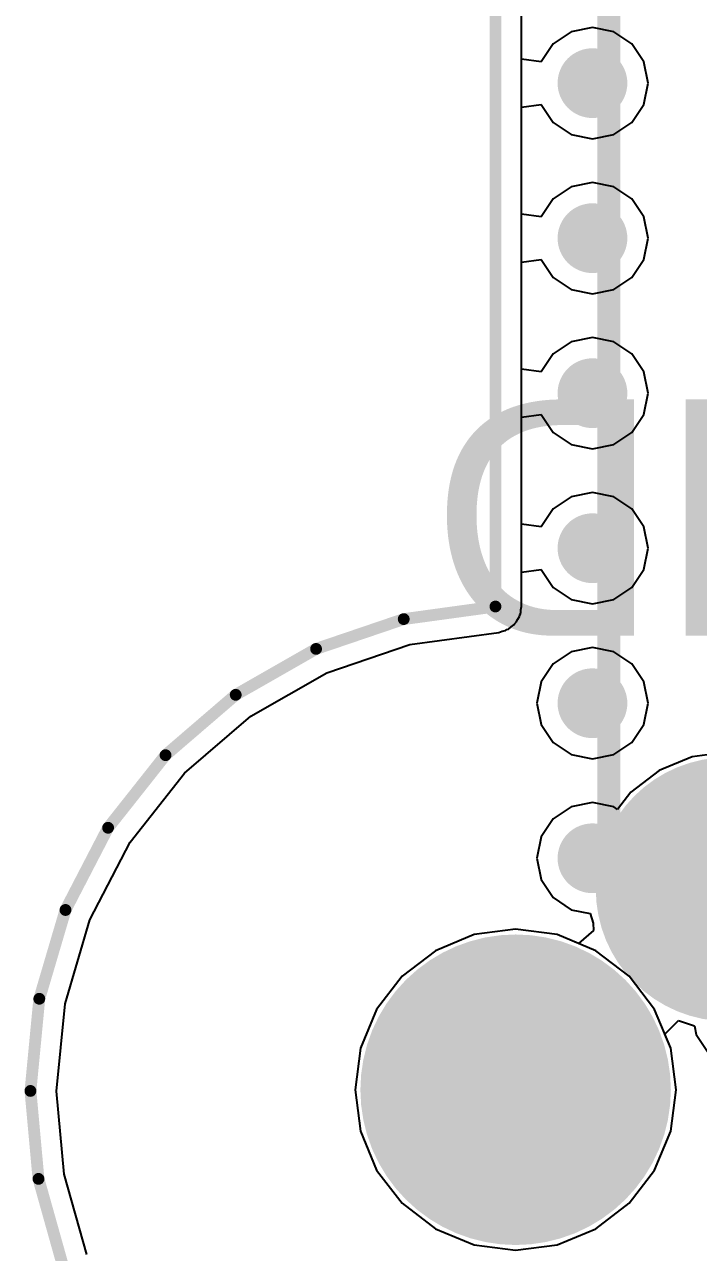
# Model space of a CAD drawing. Extents: x 17 to 262, y 47 to 156.
# Drawn here: x 55.84 to 60.18, y 55.46 to 63.38 of the extents above; entities that cross this region are included whole.
import ezdxf

# ---------------------------------------------------------------- set-up
doc = ezdxf.new("R2010")
doc.units = 0
for name, color, linetype in [('BOTTOMLAYER', 5, 'CONTINUOUS'), ('BOTTOMOVERLAY', 54, 'CONTINUOUS'), ('BOTTOMSOLDER', 6, 'CONTINUOUS'), ('KEEPOUTLAYER', 6, 'CONTINUOUS'), ('MECHANICAL1', 6, 'CONTINUOUS'), ('MIDLAYER1', 16, 'CONTINUOUS'), ('MIDLAYER2', 76, 'CONTINUOUS'), ('MULTILAYER', 9, 'CONTINUOUS'), ('PADHOLELAYER', 156, 'CONTINUOUS'), ('TOPLAYER', 1, 'CONTINUOUS'), ('TOPSOLDER', 216, 'CONTINUOUS'), ('VIAHOLELAYER', 16, 'CONTINUOUS')]:
    doc.layers.add(name, color=color, linetype=linetype)

msp = doc.modelspace()

# ---------------------------------------------------------------- linework, layer by layer
at = {"layer": 'BOTTOMLAYER'}
for p, q in [((59.0423, 59.624), (59.0423, 70.3744)), ((59.0295, 59.5596), (59.0317, 59.5709)), ((59.0317, 59.5709), (59.0368, 59.5813)), ((59.0368, 59.5813), (59.0381, 59.6028)), ((59.0381, 59.6028), (59.0423, 59.624)), ((58.9589, 59.4787), (58.9751, 59.493)), ((58.9751, 59.493), (58.993, 59.5049)), ((58.993, 59.5049), (58.9994, 59.5146)), ((58.9994, 59.5146), (59.0081, 59.5222)), ((59.0081, 59.5222), (59.0175, 59.5416)), ((59.0175, 59.5416), (59.0295, 59.5596)), ((58.3212, 59.3782), (58.8968, 59.4572)), ((58.8968, 59.4572), (58.9172, 59.4642)), ((58.9172, 59.4642), (58.9384, 59.4685)), ((58.9384, 59.4685), (58.948, 59.4749)), ((58.948, 59.4749), (58.9589, 59.4787)), ((57.7863, 59.1964), (58.3212, 59.3782)), ((57.2957, 58.9162), (57.7863, 59.1964)), ((56.8673, 58.548), (57.2957, 58.9162)), ((56.5168, 58.1049), (56.8673, 58.548)), ((56.2569, 57.6034), (56.5168, 58.1049)), ((56.097, 57.0615), (56.2569, 57.6034)), ((58.7361, 57.5075), (58.4863, 57.404)), ((59.0042, 57.5428), (58.7361, 57.5075)), ((59.2723, 57.5075), (59.0042, 57.5428)), ((59.5221, 57.404), (59.2723, 57.5075)), ((58.4863, 57.404), (58.2717, 57.2394)), ((59.7367, 57.2394), (59.5221, 57.404)), ((58.2717, 57.2394), (58.1071, 57.0249)), ((59.9013, 57.0249), (59.7367, 57.2394)), ((56.043, 56.4988), (56.097, 57.0615)), ((58.1071, 57.0249), (58.0036, 56.775)), ((60.0048, 56.775), (59.9013, 57.0249)), ((58.0036, 56.775), (57.9683, 56.5069)), ((60.0401, 56.5069), (60.0048, 56.775)), ((56.0921, 55.9626), (56.043, 56.4988)), ((57.9683, 56.5069), (58.0036, 56.2388)), ((60.0048, 56.2388), (60.0401, 56.5069)), ((58.0036, 56.2388), (58.1071, 55.989)), ((59.9013, 55.989), (60.0048, 56.2388)), ((56.2377, 55.4437), (56.0921, 55.9626)), ((58.1071, 55.989), (58.2717, 55.7745)), ((59.7367, 55.7745), (59.9013, 55.989)), ((58.2717, 55.7745), (58.4863, 55.6099)), ((59.5221, 55.6099), (59.7367, 55.7745)), ((58.4863, 55.6099), (58.7361, 55.5064)), ((59.2723, 55.5064), (59.5221, 55.6099)), ((58.7361, 55.5064), (59.0042, 55.4711)), ((59.0042, 55.4711), (59.2723, 55.5064))]:
    msp.add_line(p, q, dxfattribs=at)
for points, const_width in [([(59.3875, 63, 1), (59.6125, 63, 1)], 0.225), ([(59.3875, 62, 1), (59.6125, 62, 1)], 0.225), ([(59.3875, 61, 1), (59.6125, 61, 1)], 0.225), ([(59.3875, 60, 1), (59.6125, 60, 1)], 0.225), ([(59.3875, 59, 1), (59.6125, 59, 1)], 0.225), ([(59.998, 57.8, 1), (60.748, 57.8, 1)], 0.75), ([(59.3875, 58, 1), (59.6125, 58, 1)], 0.225), ([(58.5542, 56.5069, 1), (59.4542, 56.5069, 1)], 0.9)]:
    msp.add_lwpolyline(points, format="xyb", close=True, dxfattribs=dict(at, const_width=const_width))
at = {"layer": 'BOTTOMSOLDER', "const_width": 1.0016}
msp.add_lwpolyline([(58.5034, 56.5069, 1), (59.505, 56.5069, 1)], format="xyb", close=True, dxfattribs=at)
at = {"layer": 'KEEPOUTLAYER', "const_width": 0.0762}
for points in [[(58.874, 59.624), (58.874, 70.3744)], [(58.2823, 59.5428), (58.874, 59.624)], [(57.7168, 59.3506), (58.2823, 59.5428)], [(57.1982, 59.0544), (57.7168, 59.3506)], [(56.7454, 58.6651), (57.1982, 59.0544)], [(56.3748, 58.1967), (56.7454, 58.6651)], [(56.1, 57.6665), (56.3748, 58.1967)], [(55.931, 57.0937), (56.1, 57.6665)], [(55.874, 56.4992), (55.931, 57.0937)], [(55.874, 56.4992), (55.9258, 55.9319)], [(55.9258, 55.9319), (56.0798, 55.3834)]]:
    msp.add_lwpolyline(points, dxfattribs=at)
at = {"layer": 'KEEPOUTLAYER', "const_width": 0.0381}
for points in [[(58.8549, 59.624, 1), (58.893, 59.624, 1)], [(58.8549, 59.624, 1), (58.893, 59.624, 1)], [(58.2632, 59.5428, 1), (58.3013, 59.5428, 1)], [(58.2632, 59.5428, 1), (58.3013, 59.5428, 1)], [(57.6978, 59.3506, 1), (57.7359, 59.3506, 1)], [(57.6978, 59.3506, 1), (57.7359, 59.3506, 1)], [(57.1792, 59.0544, 1), (57.2173, 59.0544, 1)], [(57.1792, 59.0544, 1), (57.2173, 59.0544, 1)], [(56.7263, 58.6651, 1), (56.7644, 58.6651, 1)], [(56.7263, 58.6651, 1), (56.7644, 58.6651, 1)], [(56.3557, 58.1967, 1), (56.3938, 58.1967, 1)], [(56.3557, 58.1967, 1), (56.3938, 58.1967, 1)], [(56.0809, 57.6665, 1), (56.119, 57.6665, 1)], [(56.0809, 57.6665, 1), (56.119, 57.6665, 1)], [(55.9119, 57.0937, 1), (55.95, 57.0937, 1)], [(55.9119, 57.0937, 1), (55.95, 57.0937, 1)], [(55.8549, 56.4992, 1), (55.893, 56.4992, 1)], [(55.8549, 56.4992, 1), (55.893, 56.4992, 1)], [(55.9068, 55.9319, 1), (55.9449, 55.9319, 1)], [(55.9068, 55.9319, 1), (55.9449, 55.9319, 1)]]:
    msp.add_lwpolyline(points, format="xyb", close=True, dxfattribs=at)
at = {"layer": 'MECHANICAL1', "const_width": 0.0762}
for points in [[(58.874, 59.624), (58.874, 70.3744)], [(58.2823, 59.5428), (58.874, 59.624)], [(57.7168, 59.3506), (58.2823, 59.5428)], [(57.1982, 59.0544), (57.7168, 59.3506)], [(56.7454, 58.6651), (57.1982, 59.0544)], [(56.3748, 58.1967), (56.7454, 58.6651)], [(56.1, 57.6665), (56.3748, 58.1967)], [(55.931, 57.0937), (56.1, 57.6665)], [(55.874, 56.4992), (55.931, 57.0937)], [(55.874, 56.4992), (55.9258, 55.9319)], [(55.9258, 55.9319), (56.0798, 55.3834)]]:
    msp.add_lwpolyline(points, dxfattribs=at)
at = {"layer": 'MECHANICAL1', "const_width": 0.0381}
for points in [[(58.8549, 59.624, 1), (58.893, 59.624, 1)], [(58.8549, 59.624, 1), (58.893, 59.624, 1)], [(58.2632, 59.5428, 1), (58.3013, 59.5428, 1)], [(58.2632, 59.5428, 1), (58.3013, 59.5428, 1)], [(57.6978, 59.3506, 1), (57.7359, 59.3506, 1)], [(57.6978, 59.3506, 1), (57.7359, 59.3506, 1)], [(57.1792, 59.0544, 1), (57.2173, 59.0544, 1)], [(57.1792, 59.0544, 1), (57.2173, 59.0544, 1)], [(56.7263, 58.6651, 1), (56.7644, 58.6651, 1)], [(56.7263, 58.6651, 1), (56.7644, 58.6651, 1)], [(56.3557, 58.1967, 1), (56.3938, 58.1967, 1)], [(56.3557, 58.1967, 1), (56.3938, 58.1967, 1)], [(56.0809, 57.6665, 1), (56.119, 57.6665, 1)], [(56.0809, 57.6665, 1), (56.119, 57.6665, 1)], [(55.9119, 57.0937, 1), (55.95, 57.0937, 1)], [(55.9119, 57.0937, 1), (55.95, 57.0937, 1)], [(55.8549, 56.4992, 1), (55.893, 56.4992, 1)], [(55.8549, 56.4992, 1), (55.893, 56.4992, 1)], [(55.9068, 55.9319, 1), (55.9449, 55.9319, 1)], [(55.9068, 55.9319, 1), (55.9449, 55.9319, 1)]]:
    msp.add_lwpolyline(points, format="xyb", close=True, dxfattribs=at)
at = {"layer": 'MIDLAYER1'}
for p, q in [((59.0423, 63.1542), (59.0423, 63.8458)), ((59.3627, 63.3316), (59.2462, 63.2538)), ((59.5, 63.3589), (59.3627, 63.3316)), ((59.6373, 63.3316), (59.5, 63.3589)), ((59.7538, 63.2538), (59.6373, 63.3316)), ((59.2462, 63.2538), (59.1684, 63.1373)), ((59.8316, 63.1373), (59.7538, 63.2538)), ((59.1684, 63.1373), (59.0423, 63.1542)), ((59.8589, 63), (59.8316, 63.1373)), ((59.8316, 62.8627), (59.8589, 63)), ((59.0423, 62.8458), (59.1684, 62.8627)), ((59.0423, 62.1542), (59.0423, 62.8458)), ((59.1684, 62.8627), (59.2462, 62.7462)), ((59.7538, 62.7462), (59.8316, 62.8627)), ((59.2462, 62.7462), (59.3627, 62.6684)), ((59.6373, 62.6684), (59.7538, 62.7462)), ((59.3627, 62.6684), (59.5, 62.6411)), ((59.5, 62.6411), (59.6373, 62.6684)), ((59.5, 62.3589), (59.3627, 62.3316)), ((59.6373, 62.3316), (59.5, 62.3589)), ((59.3627, 62.3316), (59.2462, 62.2538)), ((59.7538, 62.2538), (59.6373, 62.3316)), ((59.2462, 62.2538), (59.1684, 62.1373)), ((59.8316, 62.1373), (59.7538, 62.2538)), ((59.1684, 62.1373), (59.0423, 62.1542)), ((59.8589, 62), (59.8316, 62.1373)), ((59.8316, 61.8627), (59.8589, 62)), ((59.0423, 61.8458), (59.1684, 61.8627)), ((59.1684, 61.8627), (59.2462, 61.7462)), ((59.7538, 61.7462), (59.8316, 61.8627)), ((59.0423, 61.1542), (59.0423, 61.8458)), ((59.2462, 61.7462), (59.3627, 61.6684)), ((59.6373, 61.6684), (59.7538, 61.7462)), ((59.3627, 61.6684), (59.5, 61.6411)), ((59.5, 61.6411), (59.6373, 61.6684)), ((59.3627, 61.3316), (59.2462, 61.2538)), ((59.5, 61.3589), (59.3627, 61.3316)), ((59.6373, 61.3316), (59.5, 61.3589)), ((59.7538, 61.2538), (59.6373, 61.3316)), ((59.2462, 61.2538), (59.1684, 61.1373)), ((59.8316, 61.1373), (59.7538, 61.2538)), ((59.1684, 61.1373), (59.0423, 61.1542)), ((59.8589, 61), (59.8316, 61.1373)), ((59.8316, 60.8627), (59.8589, 61)), ((59.0423, 60.8458), (59.1684, 60.8627)), ((59.0423, 60.1542), (59.0423, 60.8458)), ((59.1684, 60.8627), (59.2462, 60.7462)), ((59.7538, 60.7462), (59.8316, 60.8627)), ((59.2462, 60.7462), (59.3627, 60.6684)), ((59.6373, 60.6684), (59.7538, 60.7462)), ((59.3627, 60.6684), (59.5, 60.6411)), ((59.5, 60.6411), (59.6373, 60.6684)), ((59.5, 60.3589), (59.3627, 60.3316)), ((59.6373, 60.3316), (59.5, 60.3589)), ((59.3627, 60.3316), (59.2462, 60.2538)), ((59.7538, 60.2538), (59.6373, 60.3316)), ((59.2462, 60.2538), (59.1684, 60.1373)), ((59.8316, 60.1373), (59.7538, 60.2538)), ((59.1684, 60.1373), (59.0423, 60.1542)), ((59.8589, 60), (59.8316, 60.1373)), ((59.8316, 59.8627), (59.8589, 60)), ((59.0423, 59.8458), (59.1684, 59.8627)), ((59.0423, 59.624), (59.0423, 59.8458)), ((59.1684, 59.8627), (59.2462, 59.7462)), ((59.7538, 59.7462), (59.8316, 59.8627)), ((59.2462, 59.7462), (59.3627, 59.6684)), ((59.6373, 59.6684), (59.7538, 59.7462)), ((59.3627, 59.6684), (59.5, 59.6411)), ((59.5, 59.6411), (59.6373, 59.6684)), ((59.0295, 59.5596), (59.0317, 59.5709)), ((59.0317, 59.5709), (59.0368, 59.5813)), ((59.0368, 59.5813), (59.0381, 59.6028)), ((59.0381, 59.6028), (59.0423, 59.624)), ((58.9589, 59.4787), (58.9751, 59.493)), ((58.9751, 59.493), (58.993, 59.5049)), ((58.993, 59.5049), (58.9994, 59.5146)), ((58.9994, 59.5146), (59.0081, 59.5222)), ((59.0081, 59.5222), (59.0175, 59.5416)), ((59.0175, 59.5416), (59.0295, 59.5596)), ((58.3212, 59.3782), (58.8968, 59.4572)), ((58.8968, 59.4572), (58.9172, 59.4642)), ((58.9172, 59.4642), (58.9384, 59.4685)), ((58.9384, 59.4685), (58.948, 59.4749)), ((58.948, 59.4749), (58.9589, 59.4787)), ((57.7863, 59.1964), (58.3212, 59.3782)), ((59.3627, 59.3316), (59.2462, 59.2538)), ((59.5, 59.3589), (59.3627, 59.3316)), ((59.6373, 59.3316), (59.5, 59.3589)), ((59.7538, 59.2538), (59.6373, 59.3316)), ((59.2462, 59.2538), (59.1684, 59.1373)), ((59.8316, 59.1373), (59.7538, 59.2538)), ((57.2957, 58.9162), (57.7863, 59.1964)), ((59.1684, 59.1373), (59.1411, 59)), ((59.8589, 59), (59.8316, 59.1373)), ((59.1411, 59), (59.1684, 58.8627)), ((59.8316, 58.8627), (59.8589, 59)), ((56.8673, 58.548), (57.2957, 58.9162)), ((59.1684, 58.8627), (59.2462, 58.7462)), ((59.7538, 58.7462), (59.8316, 58.8627)), ((59.2462, 58.7462), (59.3627, 58.6684)), ((59.6373, 58.6684), (59.7538, 58.7462)), ((59.3627, 58.6684), (59.5, 58.6411)), ((59.5, 58.6411), (59.6373, 58.6684)), ((60.1441, 58.6544), (59.9308, 58.5661)), ((60.373, 58.6846), (60.1441, 58.6544)), ((56.5168, 58.1049), (56.8673, 58.548)), ((59.9308, 58.5661), (59.7476, 58.4255)), ((59.7476, 58.4255), (59.6626, 58.3147)), ((59.3627, 58.3316), (59.2462, 58.2538)), ((59.5, 58.3589), (59.3627, 58.3316)), ((59.6373, 58.3316), (59.5, 58.3589)), ((59.6626, 58.3147), (59.6373, 58.3316)), ((59.2462, 58.2538), (59.1684, 58.1373)), ((59.1684, 58.1373), (59.1411, 58)), ((56.2569, 57.6034), (56.5168, 58.1049)), ((59.1411, 58), (59.1684, 57.8627)), ((59.1684, 57.8627), (59.2462, 57.7462)), ((59.2462, 57.7462), (59.3627, 57.6684)), ((59.3627, 57.6684), (59.4845, 57.6442)), ((56.097, 57.0615), (56.2569, 57.6034)), ((59.4845, 57.6442), (59.5043, 57.5804)), ((58.7361, 57.5075), (58.4863, 57.404)), ((59.0042, 57.5428), (58.7361, 57.5075)), ((59.2723, 57.5075), (59.0042, 57.5428)), ((59.4092, 57.4508), (59.2723, 57.5075)), ((59.5076, 57.5337), (59.4092, 57.4508)), ((59.5043, 57.5804), (59.5076, 57.5337)), ((58.4863, 57.404), (58.2717, 57.2394)), ((58.2717, 57.2394), (58.1071, 57.0249)), ((56.043, 56.4988), (56.097, 57.0615)), ((58.1071, 57.0249), (58.0036, 56.775)), ((59.9677, 56.8645), (60.056, 56.954)), ((60.056, 56.954), (60.1573, 56.9184)), ((60.1573, 56.9184), (60.1684, 56.8627)), ((60.0048, 56.775), (59.9677, 56.8645)), ((60.1684, 56.8627), (60.2462, 56.7462)), ((58.0036, 56.775), (57.9683, 56.5069)), ((60.0401, 56.5069), (60.0048, 56.775)), ((56.0921, 55.9626), (56.043, 56.4988)), ((57.9683, 56.5069), (58.0036, 56.2388)), ((60.0048, 56.2388), (60.0401, 56.5069)), ((58.0036, 56.2388), (58.1071, 55.989)), ((59.9013, 55.989), (60.0048, 56.2388)), ((56.2377, 55.4437), (56.0921, 55.9626)), ((58.1071, 55.989), (58.2717, 55.7745)), ((59.7367, 55.7745), (59.9013, 55.989)), ((58.2717, 55.7745), (58.4863, 55.6099)), ((59.5221, 55.6099), (59.7367, 55.7745)), ((58.4863, 55.6099), (58.7361, 55.5064)), ((59.2723, 55.5064), (59.5221, 55.6099)), ((58.7361, 55.5064), (59.0042, 55.4711)), ((59.0042, 55.4711), (59.2723, 55.5064))]:
    msp.add_line(p, q, dxfattribs=at)
for points, const_width in [([(59.3875, 63, 1), (59.6125, 63, 1)], 0.225), ([(59.3875, 62, 1), (59.6125, 62, 1)], 0.225), ([(59.3875, 61, 1), (59.6125, 61, 1)], 0.225), ([(59.3875, 60, 1), (59.6125, 60, 1)], 0.225), ([(59.3875, 59, 1), (59.6125, 59, 1)], 0.225), ([(59.998, 57.8, 1), (60.748, 57.8, 1)], 0.75), ([(59.3875, 58, 1), (59.6125, 58, 1)], 0.225), ([(58.5542, 56.5069, 1), (59.4542, 56.5069, 1)], 0.9)]:
    msp.add_lwpolyline(points, format="xyb", close=True, dxfattribs=dict(at, const_width=const_width))
at = {"layer": 'MIDLAYER2'}
for p, q in [((59.0423, 59.624), (59.0423, 70.3744)), ((59.0295, 59.5596), (59.0317, 59.5709)), ((59.0317, 59.5709), (59.0368, 59.5813)), ((59.0368, 59.5813), (59.0381, 59.6028)), ((59.0381, 59.6028), (59.0423, 59.624)), ((58.9589, 59.4787), (58.9751, 59.493)), ((58.9751, 59.493), (58.993, 59.5049)), ((58.993, 59.5049), (58.9994, 59.5146)), ((58.9994, 59.5146), (59.0081, 59.5222)), ((59.0081, 59.5222), (59.0175, 59.5416)), ((59.0175, 59.5416), (59.0295, 59.5596)), ((58.3212, 59.3782), (58.8968, 59.4572)), ((58.8968, 59.4572), (58.9172, 59.4642)), ((58.9172, 59.4642), (58.9384, 59.4685)), ((58.9384, 59.4685), (58.948, 59.4749)), ((58.948, 59.4749), (58.9589, 59.4787)), ((57.7863, 59.1964), (58.3212, 59.3782)), ((57.2957, 58.9162), (57.7863, 59.1964)), ((56.8673, 58.548), (57.2957, 58.9162)), ((56.5168, 58.1049), (56.8673, 58.548)), ((56.2569, 57.6034), (56.5168, 58.1049)), ((56.097, 57.0615), (56.2569, 57.6034)), ((58.7361, 57.5075), (58.4863, 57.404)), ((59.0042, 57.5428), (58.7361, 57.5075)), ((59.2723, 57.5075), (59.0042, 57.5428)), ((59.5221, 57.404), (59.2723, 57.5075)), ((58.4863, 57.404), (58.2717, 57.2394)), ((59.7367, 57.2394), (59.5221, 57.404)), ((58.2717, 57.2394), (58.1071, 57.0249)), ((59.9013, 57.0249), (59.7367, 57.2394)), ((56.043, 56.4988), (56.097, 57.0615)), ((58.1071, 57.0249), (58.0036, 56.775)), ((60.0048, 56.775), (59.9013, 57.0249)), ((58.0036, 56.775), (57.9683, 56.5069)), ((60.0401, 56.5069), (60.0048, 56.775)), ((56.0921, 55.9626), (56.043, 56.4988)), ((57.9683, 56.5069), (58.0036, 56.2388)), ((60.0048, 56.2388), (60.0401, 56.5069)), ((58.0036, 56.2388), (58.1071, 55.989)), ((59.9013, 55.989), (60.0048, 56.2388)), ((56.2377, 55.4437), (56.0921, 55.9626)), ((58.1071, 55.989), (58.2717, 55.7745)), ((59.7367, 55.7745), (59.9013, 55.989)), ((58.2717, 55.7745), (58.4863, 55.6099)), ((59.5221, 55.6099), (59.7367, 55.7745)), ((58.4863, 55.6099), (58.7361, 55.5064)), ((59.2723, 55.5064), (59.5221, 55.6099)), ((58.7361, 55.5064), (59.0042, 55.4711)), ((59.0042, 55.4711), (59.2723, 55.5064))]:
    msp.add_line(p, q, dxfattribs=at)
for points, const_width in [([(59.3875, 63, 1), (59.6125, 63, 1)], 0.225), ([(59.3875, 62, 1), (59.6125, 62, 1)], 0.225), ([(59.3875, 61, 1), (59.6125, 61, 1)], 0.225), ([(59.3875, 60, 1), (59.6125, 60, 1)], 0.225), ([(59.3875, 59, 1), (59.6125, 59, 1)], 0.225), ([(59.998, 57.8, 1), (60.748, 57.8, 1)], 0.75), ([(59.3875, 58, 1), (59.6125, 58, 1)], 0.225), ([(58.5542, 56.5069, 1), (59.4542, 56.5069, 1)], 0.9)]:
    msp.add_lwpolyline(points, format="xyb", close=True, dxfattribs=dict(at, const_width=const_width))
at = {"layer": 'MULTILAYER'}
for points, const_width in [([(59.3875, 63, 1), (59.6125, 63, 1)], 0.225), ([(59.3875, 62, 1), (59.6125, 62, 1)], 0.225), ([(59.3875, 61, 1), (59.6125, 61, 1)], 0.225), ([(59.3875, 60, 1), (59.6125, 60, 1)], 0.225), ([(59.3875, 59, 1), (59.6125, 59, 1)], 0.225), ([(59.998, 57.8, 1), (60.748, 57.8, 1)], 0.75), ([(59.3875, 58, 1), (59.6125, 58, 1)], 0.225), ([(58.5542, 56.5069, 1), (59.4542, 56.5069, 1)], 0.9)]:
    msp.add_lwpolyline(points, format="xyb", close=True, dxfattribs=dict(at, const_width=const_width))
at = {"layer": 'PADHOLELAYER', "const_width": 0.5}
msp.add_lwpolyline([(58.7542, 56.5069, 1), (59.2542, 56.5069, 1)], format="xyb", close=True, dxfattribs=at)
at = {"layer": 'TOPLAYER'}
for p, q in [((59.0423, 59.624), (59.0423, 70.3744)), ((59.0295, 59.5596), (59.0317, 59.5709)), ((59.0317, 59.5709), (59.0368, 59.5813)), ((59.0368, 59.5813), (59.0381, 59.6028)), ((59.0381, 59.6028), (59.0423, 59.624)), ((58.9589, 59.4787), (58.9751, 59.493)), ((58.9751, 59.493), (58.993, 59.5049)), ((58.993, 59.5049), (58.9994, 59.5146)), ((58.9994, 59.5146), (59.0081, 59.5222)), ((59.0081, 59.5222), (59.0175, 59.5416)), ((59.0175, 59.5416), (59.0295, 59.5596)), ((58.3212, 59.3782), (58.8968, 59.4572)), ((58.8968, 59.4572), (58.9172, 59.4642)), ((58.9172, 59.4642), (58.9384, 59.4685)), ((58.9384, 59.4685), (58.948, 59.4749)), ((58.948, 59.4749), (58.9589, 59.4787)), ((57.7863, 59.1964), (58.3212, 59.3782)), ((57.2957, 58.9162), (57.7863, 59.1964)), ((56.8673, 58.548), (57.2957, 58.9162)), ((56.5168, 58.1049), (56.8673, 58.548)), ((56.2569, 57.6034), (56.5168, 58.1049)), ((56.097, 57.0615), (56.2569, 57.6034)), ((58.7361, 57.5075), (58.4863, 57.404)), ((59.0042, 57.5428), (58.7361, 57.5075)), ((59.2723, 57.5075), (59.0042, 57.5428)), ((59.5221, 57.404), (59.2723, 57.5075)), ((58.4863, 57.404), (58.2717, 57.2394)), ((59.7367, 57.2394), (59.5221, 57.404)), ((58.2717, 57.2394), (58.1071, 57.0249)), ((59.9013, 57.0249), (59.7367, 57.2394)), ((56.043, 56.4988), (56.097, 57.0615)), ((58.1071, 57.0249), (58.0036, 56.775)), ((60.0048, 56.775), (59.9013, 57.0249)), ((58.0036, 56.775), (57.9683, 56.5069)), ((60.0401, 56.5069), (60.0048, 56.775)), ((56.0921, 55.9626), (56.043, 56.4988)), ((57.9683, 56.5069), (58.0036, 56.2388)), ((60.0048, 56.2388), (60.0401, 56.5069)), ((58.0036, 56.2388), (58.1071, 55.989)), ((59.9013, 55.989), (60.0048, 56.2388)), ((56.2377, 55.4437), (56.0921, 55.9626)), ((58.1071, 55.989), (58.2717, 55.7745)), ((59.7367, 55.7745), (59.9013, 55.989)), ((58.2717, 55.7745), (58.4863, 55.6099)), ((59.5221, 55.6099), (59.7367, 55.7745)), ((58.4863, 55.6099), (58.7361, 55.5064)), ((59.2723, 55.5064), (59.5221, 55.6099)), ((58.7361, 55.5064), (59.0042, 55.4711)), ((59.0042, 55.4711), (59.2723, 55.5064))]:
    msp.add_line(p, q, dxfattribs=at)
at = {"layer": 'TOPLAYER', "const_width": 0.15}
for points in [[(59.6058, 57.8946), (59.6058, 66.8942)], [(59.6058, 57.8946), (60.3946, 57.1058)]]:
    msp.add_lwpolyline(points, dxfattribs=at)
at = {"layer": 'TOPLAYER'}
for points, const_width in [([(59.3875, 63, 1), (59.6125, 63, 1)], 0.225), ([(59.3875, 62, 1), (59.6125, 62, 1)], 0.225), ([(59.3875, 61, 1), (59.6125, 61, 1)], 0.225), ([(59.3875, 60, 1), (59.6125, 60, 1)], 0.225), ([(59.3875, 59, 1), (59.6125, 59, 1)], 0.225), ([(59.998, 57.8, 1), (60.748, 57.8, 1)], 0.75), ([(59.3875, 58, 1), (59.6125, 58, 1)], 0.225), ([(59.5683, 57.8946, 1), (59.6433, 57.8946, 1)], 0.075), ([(59.5683, 57.8946, 1), (59.6433, 57.8946, 1)], 0.075), ([(58.5542, 56.5069, 1), (59.4542, 56.5069, 1)], 0.9)]:
    msp.add_lwpolyline(points, format="xyb", close=True, dxfattribs=dict(at, const_width=const_width))
at = {"layer": 'TOPSOLDER'}
for points, const_width in [([(59.9472, 57.8, 1), (60.7988, 57.8, 1)], 0.8516), ([(58.5034, 56.5069, 1), (59.505, 56.5069, 1)], 1.0016)]:
    msp.add_lwpolyline(points, format="xyb", close=True, dxfattribs=dict(at, const_width=const_width))
at = {"layer": 'VIAHOLELAYER', "const_width": 0.1}
for points in [[(59.45, 63, 1), (59.55, 63, 1)], [(59.45, 62, 1), (59.55, 62, 1)], [(59.45, 61, 1), (59.55, 61, 1)], [(59.45, 60, 1), (59.55, 60, 1)], [(59.45, 59, 1), (59.55, 59, 1)], [(59.45, 58, 1), (59.55, 58, 1)]]:
    msp.add_lwpolyline(points, format="xyb", close=True, dxfattribs=at)

# ---------------------------------------------------------------- texts
at = {"layer": 'BOTTOMOVERLAY', "text_generation_flag": 2}
msp.add_text('GND', height=1.524, dxfattribs=at).set_placement((62.992, 59.436))

doc.saveas('drawing.dxf')
